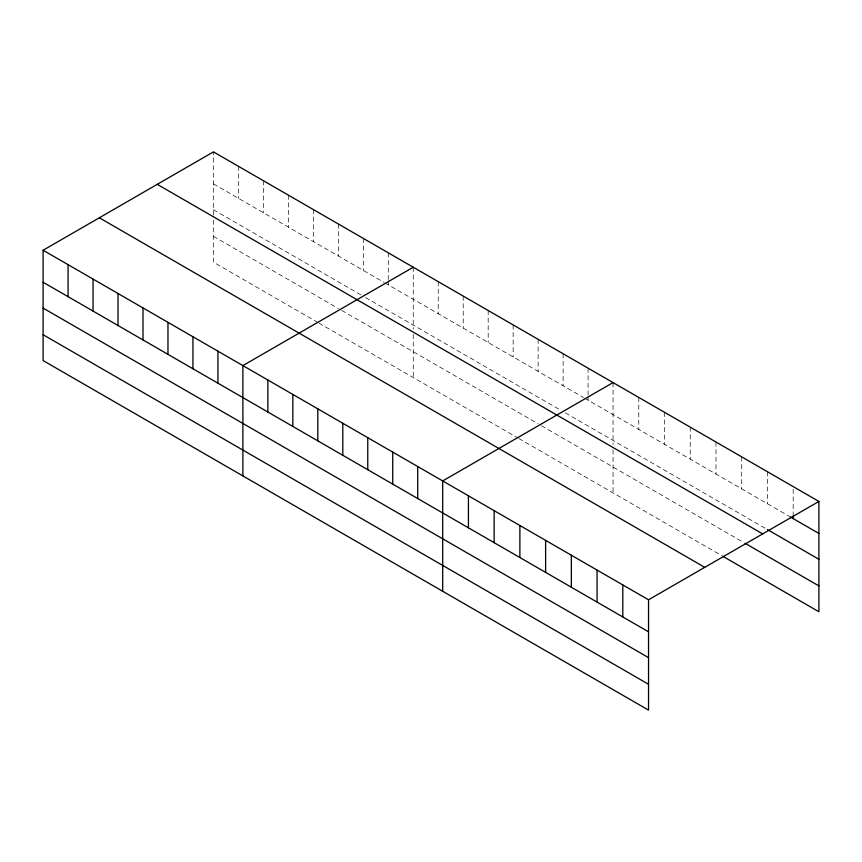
<?xml version="1.0" encoding="UTF-8"?>
<svg xmlns="http://www.w3.org/2000/svg" width="862" height="862" viewBox="0 0 862 862"><rect width="100%" height="100%" fill="white"/><g stroke="black" fill="none" stroke-linecap="round" stroke-linejoin="round"><path stroke-width="0.65" stroke-dasharray="4.31 3.23" d="M213.464 215.069L213.464 151.884M213.464 183.897L383.741 282.208M384.872 282.865L583.531 397.554M584.673 398.212L788.698 516.004M213.464 209.735L361.038 294.944M365.574 297.562L560.828 410.29M565.375 412.909L766.318 528.934M213.464 236.36L338.335 308.456M341.74 310.428L538.125 423.813M541.53 425.774L743.949 542.64M317.906 322.507L213.464 262.21L213.464 216.394M319.037 323.164L517.696 437.853M518.827 438.51L721.569 555.559M793.169 489.25L793.169 514.592M767.439 471.719L767.439 503.731M741.708 456.871L741.708 488.873M715.977 442.012L715.977 474.025M690.246 427.153L690.246 459.166M664.516 412.305L664.516 444.307M638.785 397.447L638.785 429.459M613.054 382.588L613.054 444.436M613.054 449.759L613.054 492.902M588.078 368.171L588.078 394.85M588.078 396.175L588.078 400.183M563.101 353.754L563.101 385.756M538.125 339.337L538.125 371.339M513.149 324.909L513.149 356.922M488.183 310.492L488.183 342.505M463.206 296.075L463.206 328.088M438.23 281.658L438.23 313.671M413.254 267.242L413.254 329.079M413.254 334.413L413.254 377.556M388.277 252.825L388.277 279.493M388.277 280.829L388.277 284.826M363.311 238.397L363.311 270.409M338.335 223.98L338.335 255.992M313.359 209.563L313.359 241.575M288.382 195.146L288.382 227.159M263.406 180.729L263.406 212.731M238.44 166.312L238.44 198.314"/><path stroke-width="1.29" d="M648.536 657.641L648.536 599.79L43.1 250.249L43.1 360.564L648.536 710.116L648.536 657.641L43.1 308.1M722.69 556.206L818.9 611.751L818.9 501.436L213.464 151.884L43.1 250.249M413.254 267.242L242.89 365.596L242.89 475.91M613.054 382.588L442.691 480.942L442.691 591.267M648.536 599.79L818.9 501.436M789.807 516.65L818.9 533.449M767.439 529.57L818.9 559.287M157.24 184.349L762.676 533.89M745.059 543.286L818.9 585.912M99.324 217.784L704.76 567.336M43.1 282.251L648.536 631.803M43.1 334.725L648.536 684.266M793.169 515.918L793.169 518.59M622.806 584.942L622.806 616.944M597.075 570.084L597.075 602.085M571.344 555.225L571.344 587.237M545.614 540.366L545.614 572.379M519.883 525.518L519.883 557.52M494.152 510.66L494.152 542.672M468.422 495.801L468.422 527.813M417.714 466.525L417.714 498.538M392.738 452.108L392.738 484.121M367.762 437.691L367.762 469.704M342.796 423.274L342.796 455.276M317.819 408.857L317.819 440.859M292.843 394.43L292.843 426.442M267.866 380.013L267.866 412.025M217.924 351.179L217.924 383.191M192.948 336.762L192.948 368.764M167.971 322.345L167.971 354.347M142.995 307.917L142.995 339.93M118.019 293.5L118.019 325.513M93.053 279.083L93.053 311.096M68.076 264.666L68.076 296.679"/></g></svg>
